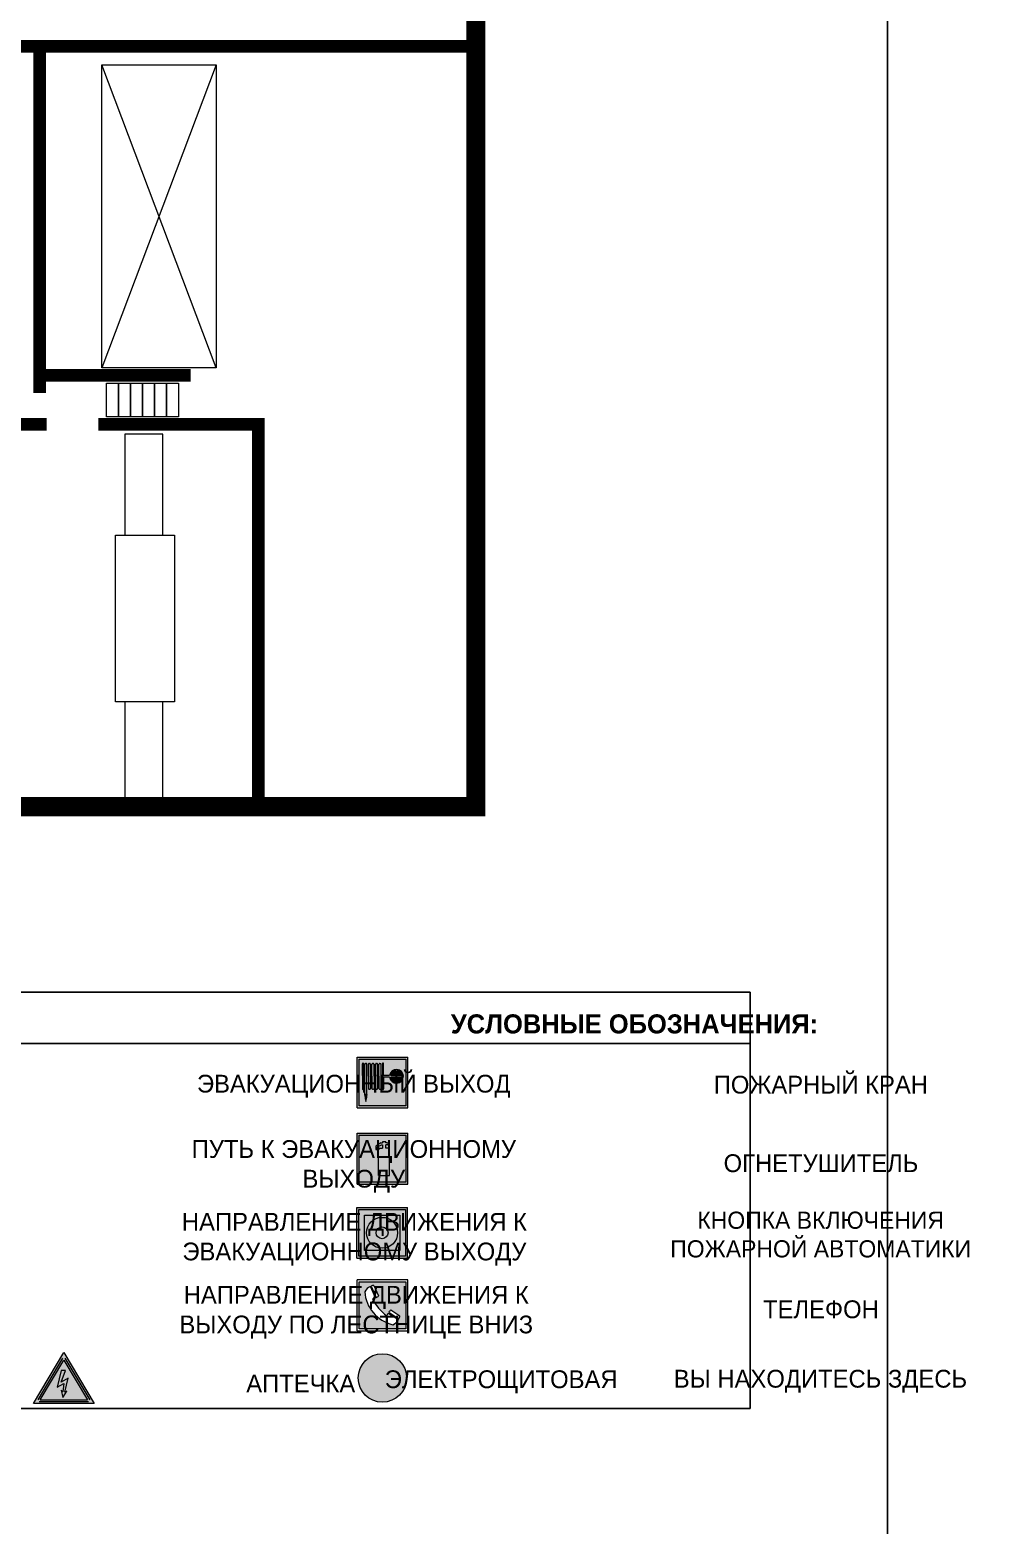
# Model space of a CAD drawing. Header units: millimetres. Extents: x 13810 to 67229, y 12374 to 21950.
# Drawn here: x 19524.8 to 19675.6, y 14159.1 to 14394.3 of the extents above; entities that cross this region are included whole.
import ezdxf

# ---------------------------------------------------------------- set-up
doc = ezdxf.new("R2010")
doc.units = ezdxf.units.MM
doc.styles.add('обычный', font='arial.ttf')

# ---------------------------------------------------------------- blocks, each defined once
blk = doc.blocks.new('A$C3E6D3DDE')
at = {"lineweight": 5}
h = blk.add_hatch(color=40, dxfattribs=at)
h.paths.add_polyline_path([(24.1, 1.45), (16.46, -11.35), (31.74, -11.35)])
h.paths.add_polyline_path([(24.09, -0.46), (30.03, -10.41), (18.14, -10.41)], flags=16)
h.paths.add_polyline_path([(24.54, -3.08), (23.41, -6.02), (25.13, -5.01), (24.33, -8.5), (24.82, -8.27), (23.79, -9.86), (23.4, -8.04), (23.8, -8.43), (24.04, -6.29), (22.39, -7.25), (23.44, -3.08)], flags=0)
h = blk.add_hatch(color=256, dxfattribs=at)
h.paths.add_polyline_path([(24.37, 0.03, 0.567511), (23.82, 0.03), (17.59, -10.4, 0.582454), (17.86, -10.88), (30.32, -10.88, 0.582149), (30.6, -10.4)])
h.paths.add_polyline_path([(24.09, -0.46), (18.14, -10.41), (30.03, -10.41)], flags=16)
h.paths.add_polyline_path([(24.54, -3.08), (23.41, -6.02), (25.13, -5.01), (24.33, -8.5), (24.82, -8.27), (23.79, -9.86), (23.4, -8.04), (23.8, -8.43), (24.04, -6.29), (22.39, -7.25), (23.44, -3.08)], flags=0)
h = blk.add_hatch(color=40, dxfattribs=at)
h.paths.add_polyline_path([(24.09, -0.46), (18.14, -10.41), (30.03, -10.41)])
h.paths.add_polyline_path([(24.82, -8.27), (23.79, -9.86), (23.4, -8.04), (23.8, -8.43), (24.04, -6.29), (22.39, -7.25), (23.44, -3.08), (24.54, -3.08), (23.41, -6.02), (25.13, -5.01), (24.33, -8.5)], flags=16)
at = {"color": 40, "lineweight": 5}
for p, q in [((16.46, -11.35), (24.1, 1.45)), ((24.1, 1.45), (31.74, -11.35))]:
    blk.add_line(p, q, dxfattribs=at)
at = {"lineweight": 5}
for p, q in [((17.59, -10.4), (23.82, 0.03)), ((24.37, 0.03), (30.6, -10.4)), ((18.14, -10.41), (24.09, -0.46)), ((23.44, -3.08), (22.39, -7.25)), ((23.41, -6.02), (24.54, -3.08)), ((24.54, -3.08), (23.44, -3.08)), ((24.09, -0.46), (30.03, -10.41)), ((22.39, -7.25), (24.04, -6.29)), ((25.13, -5.01), (23.41, -6.02)), ((24.04, -6.29), (23.8, -8.43)), ((24.33, -8.5), (25.13, -5.01)), ((17.86, -10.88), (30.32, -10.88)), ((18.14, -10.41), (30.03, -10.41)), ((23.8, -8.43), (23.4, -8.04)), ((23.4, -8.04), (23.79, -9.86)), ((23.79, -9.86), (24.82, -8.27)), ((24.82, -8.27), (24.33, -8.5))]:
    blk.add_line(p, q, dxfattribs=at)
at = {"color": 50, "lineweight": 5}
blk.add_line((31.74, -11.35), (16.46, -11.35), dxfattribs=at)
blk = doc.blocks.new('A$C37112FD5')
at = {"true_color": 0xf5f5ff}
h = blk.add_hatch(color=7, dxfattribs=at)
h.dxf.hatch_style = 1
h.paths.add_polyline_path([(12.8, -7.4), (0, -7.4), (0, -20.2), (12.8, -20.2)])
h.paths.add_polyline_path([(12.29, -7.91), (12.29, -19.69), (0.51, -19.69), (0.51, -7.91)], flags=16)
h.paths.add_polyline_path([(4.98, -9.04, -0.42597), (5.17, -9.22), (5.17, -12.25), (5.17, -15.29, -0.432244), (4.98, -15.47), (4.83, -15.47, -0.42597), (4.64, -15.29), (4.64, -12.25), (4.64, -9.22, -0.432244), (4.83, -9.04)], flags=0)
h.paths.add_polyline_path([(4.28, -9.22), (4.28, -12.25), (4.28, -15.29, -0.432244), (4.09, -15.47), (3.94, -15.47, -0.42597), (3.75, -15.29), (3.75, -12.25), (3.75, -9.22, -0.432244), (3.94, -9.04), (4.09, -9.04, -0.42597)], flags=0)
h.paths.add_polyline_path([(5.72, -9.04), (5.87, -9.04, -0.42597), (6.06, -9.22), (6.06, -12.25), (6.06, -15.29, -0.432244), (5.87, -15.47), (5.72, -15.47, -0.42597), (5.53, -15.29), (5.53, -12.25), (5.53, -9.22, -0.432244)], flags=0)
h.paths.add_polyline_path([(6.42, -8.9), (6.5, -8.9, -0.42597), (6.69, -9.08), (6.69, -12.03), (8.21, -12.03, -15.824349), (8.21, -12.47), (6.69, -12.47), (6.69, -15.42, -0.432244), (6.5, -15.6), (6.42, -15.6)], flags=0)
h.paths.add_polyline_path([(3.39, -9.22), (3.39, -12.25), (3.39, -15.29, -0.432244), (3.2, -15.47), (3.05, -15.47, -0.42597), (2.85, -15.29), (2.85, -12.25), (2.85, -9.22, -0.432244), (3.05, -9.04), (3.2, -9.04, -0.42597)], flags=0)
h.paths.add_polyline_path([(2.5, -9.22), (2.5, -16.71), (1.96, -16.71), (1.96, -9.22, -0.432244), (2.15, -9.04), (2.31, -9.04, -0.42597)], flags=0)
h.paths.add_polyline_path([(1.61, -8.9), (1.61, -15.6), (1.57, -15.6, -0.42597), (1.37, -15.42), (1.37, -12.03), (1.37, -9.09, -0.432244), (1.57, -8.9)], flags=0)
h.paths.add_polyline_path([(9.76, -10.81), (9.76, -12.03), (8.49, -12.03, -0.336371)], flags=0)
h.paths.add_polyline_path([(8.49, -12.47), (9.76, -12.47), (9.76, -13.7, -0.336371)], flags=0)
h.paths.add_polyline_path([(10.11, -10.81, -0.336371), (11.38, -12.03), (10.11, -12.03)], flags=0)
h.paths.add_polyline_path([(10.11, -12.47), (11.38, -12.47, -0.336371), (10.11, -13.7)], flags=0)
h.paths.add_polyline_path([(2.5, -16.84), (2.5, -17.05), (1.97, -17.05), (1.97, -16.84)], flags=0)
h.paths.add_polyline_path([(2.5, -17.24, -0.033778), (2.24, -18.6, -0.033778), (1.97, -17.24)], flags=0)
h = blk.add_hatch(color=242)
h.dxf.hatch_style = 1
h.paths.add_polyline_path([(12.29, -7.91), (0.51, -7.91), (0.51, -19.69), (12.29, -19.69)])
h.paths.add_polyline_path([(6.42, -15.6), (6.42, -8.9), (6.5, -8.9, -0.42597), (6.69, -9.08), (6.69, -12.03), (8.21, -12.03, -15.824349), (8.21, -12.47), (6.69, -12.47), (6.69, -15.42, -0.432244), (6.5, -15.6)], flags=16)
h.paths.add_polyline_path([(5.87, -15.47), (5.72, -15.47, -0.42597), (5.53, -15.29), (5.53, -12.25), (5.53, -9.22, -0.432244), (5.72, -9.04), (5.87, -9.04, -0.42597), (6.06, -9.22), (6.06, -12.25), (6.06, -15.29, -0.432244)], flags=16)
h.paths.add_polyline_path([(4.98, -15.47), (4.83, -15.47, -0.42597), (4.64, -15.29), (4.64, -12.25), (4.64, -9.22, -0.432244), (4.83, -9.04), (4.98, -9.04, -0.42597), (5.17, -9.22), (5.17, -12.25), (5.17, -15.29, -0.432244)], flags=16)
h.paths.add_polyline_path([(4.09, -15.47), (3.94, -15.47, -0.42597), (3.75, -15.29), (3.75, -12.25), (3.75, -9.22, -0.432244), (3.94, -9.04), (4.09, -9.04, -0.42597), (4.28, -9.22), (4.28, -12.25), (4.28, -15.29, -0.432244)], flags=16)
h.paths.add_polyline_path([(3.2, -15.47), (3.05, -15.47, -0.42597), (2.85, -15.29), (2.85, -12.25), (2.85, -9.22, -0.432244), (3.05, -9.04), (3.2, -9.04, -0.42597), (3.39, -9.22), (3.39, -12.25), (3.39, -15.29, -0.432244)], flags=16)
h.paths.add_polyline_path([(2.5, -17.05), (1.97, -17.05), (1.97, -16.84), (2.5, -16.84)], flags=16)
h.paths.add_polyline_path([(2.5, -17.24, -0.033778), (2.24, -18.6, -0.033778), (1.97, -17.24)], flags=16)
h.paths.add_polyline_path([(2.5, -16.71), (1.96, -16.71), (1.96, -9.22, -0.432244), (2.15, -9.04), (2.31, -9.04, -0.42597), (2.5, -9.22)], flags=16)
h.paths.add_polyline_path([(1.61, -15.6), (1.57, -15.6, -0.42597), (1.37, -15.42), (1.37, -12.03), (1.37, -9.09, -0.432244), (1.57, -8.9), (1.61, -8.9)], flags=16)
h.paths.add_polyline_path([(8.49, -12.47), (9.76, -12.47), (9.76, -13.7, -0.336371)], flags=0)
h.paths.add_polyline_path([(10.11, -13.7), (10.11, -12.47), (11.38, -12.47, -0.336371)], flags=0)
h.paths.add_polyline_path([(8.49, -12.03, -0.336371), (9.76, -10.81), (9.76, -12.03)], flags=0)
h.paths.add_polyline_path([(10.11, -12.03), (10.11, -10.81, -0.336371), (11.38, -12.03)], flags=0)
h = blk.add_hatch(color=7, dxfattribs=at)
h.dxf.hatch_style = 1
h.paths.add_polyline_path([(1.61, -8.9), (1.57, -8.9, 0.432244), (1.37, -9.09), (1.37, -12.03), (1.37, -15.42, 0.42597), (1.57, -15.6), (1.61, -15.6)])
h.paths.add_polyline_path([(2.5, -9.22, 0.42597), (2.31, -9.04), (2.15, -9.04, 0.432244), (1.96, -9.22), (1.96, -16.71), (2.5, -16.71)])
h.paths.add_polyline_path([(2.5, -16.84), (1.97, -16.84), (1.97, -17.05), (2.5, -17.05)])
h.paths.add_polyline_path([(2.5, -17.24), (1.97, -17.24, 0.033778), (2.24, -18.6, 0.033778)])
h.paths.add_polyline_path([(3.39, -12.25), (3.39, -9.22, 0.42597), (3.2, -9.04), (3.05, -9.04, 0.432244), (2.85, -9.22), (2.85, -12.25), (2.85, -15.29, 0.42597), (3.05, -15.47), (3.2, -15.47, 0.432244), (3.39, -15.29)])
h.paths.add_polyline_path([(4.28, -12.25), (4.28, -9.22, 0.42597), (4.09, -9.04), (3.94, -9.04, 0.432244), (3.75, -9.22), (3.75, -12.25), (3.75, -15.29, 0.42597), (3.94, -15.47), (4.09, -15.47, 0.432244), (4.28, -15.29)])
h.paths.add_polyline_path([(5.17, -12.25), (5.17, -9.22, 0.42597), (4.98, -9.04), (4.83, -9.04, 0.432244), (4.64, -9.22), (4.64, -12.25), (4.64, -15.29, 0.42597), (4.83, -15.47), (4.98, -15.47, 0.432244), (5.17, -15.29)])
h.paths.add_polyline_path([(6.06, -12.25), (6.06, -9.22, 0.42597), (5.87, -9.04), (5.72, -9.04, 0.432244), (5.53, -9.22), (5.53, -12.25), (5.53, -15.29, 0.42597), (5.72, -15.47), (5.87, -15.47, 0.432244), (6.06, -15.29)])
h.paths.add_polyline_path([(6.69, -12.47), (8.21, -12.47, 15.824349), (8.21, -12.03), (6.69, -12.03), (6.69, -9.08, 0.42597), (6.5, -8.9), (6.42, -8.9), (6.42, -15.6), (6.5, -15.6, 0.432244), (6.69, -15.42)])
h.paths.add_polyline_path([(8.49, -12.47), (9.76, -12.47), (9.76, -13.7, -0.336371)], flags=16)
h.paths.add_polyline_path([(8.49, -12.03, -0.336371), (9.76, -10.81), (9.76, -12.03)], flags=16)
h.paths.add_polyline_path([(10.11, -12.47), (11.38, -12.47, -0.336371), (10.11, -13.7)], flags=16)
h.paths.add_polyline_path([(10.11, -12.03), (10.11, -10.81, -0.336371), (11.38, -12.03)], flags=16)
h = blk.add_hatch(color=242)
h.dxf.hatch_style = 1
h.paths.add_polyline_path([(9.76, -10.81, 0.336371), (8.49, -12.03), (9.76, -12.03)])
h.paths.add_polyline_path([(10.11, -10.81), (10.11, -12.03), (11.38, -12.03, 0.336371)])
h.paths.add_polyline_path([(11.38, -12.47), (10.11, -12.47), (10.11, -13.7, 0.336371)])
h.paths.add_polyline_path([(9.76, -12.47), (8.49, -12.47, 0.336371), (9.76, -13.7)])
at = {"color": 242, "lineweight": 5}
for p, q in [((0, -20.2), (0, -7.4)), ((0, -7.4), (12.8, -7.4)), ((12.8, -20.2), (12.8, -7.4)), ((1.37, -12.03), (1.37, -9.08)), ((1.57, -8.9), (1.61, -8.9)), ((1.61, -8.9), (1.61, -15.6)), ((1.96, -16.71), (1.96, -9.22)), ((2.15, -9.04), (2.31, -9.04)), ((2.5, -16.71), (2.5, -9.22)), ((2.85, -12.25), (2.85, -9.22)), ((3.05, -9.04), (3.2, -9.04)), ((3.39, -12.25), (3.39, -9.22)), ((3.75, -12.25), (3.75, -9.22)), ((3.94, -9.04), (4.09, -9.04)), ((4.28, -12.25), (4.28, -9.22)), ((4.64, -12.25), (4.64, -9.22)), ((4.83, -9.04), (4.98, -9.04)), ((5.17, -12.25), (5.17, -9.22)), ((5.53, -12.25), (5.53, -9.22)), ((5.72, -9.04), (5.87, -9.04)), ((6.06, -12.25), (6.06, -9.22)), ((6.42, -8.9), (6.42, -15.6)), ((6.5, -8.9), (6.42, -8.9)), ((6.69, -12.03), (6.69, -9.08)), ((9.76, -10.81), (9.76, -12.03)), ((10.11, -10.81), (10.11, -12.03)), ((1.37, -12.03), (1.37, -15.42)), ((2.85, -12.25), (2.85, -15.29)), ((3.39, -12.25), (3.39, -15.29)), ((3.75, -12.25), (3.75, -15.29)), ((4.28, -12.25), (4.28, -15.29)), ((4.64, -12.25), (4.64, -15.29)), ((5.17, -12.25), (5.17, -15.29)), ((5.53, -12.25), (5.53, -15.29)), ((6.06, -12.25), (6.06, -15.29)), ((8.21, -12.03), (6.69, -12.03)), ((8.21, -12.47), (6.69, -12.47)), ((6.69, -12.47), (6.69, -15.42)), ((9.76, -12.03), (8.49, -12.03)), ((9.76, -12.47), (8.49, -12.47)), ((9.76, -12.47), (9.76, -13.7)), ((11.38, -12.03), (10.11, -12.03)), ((11.38, -12.47), (10.11, -12.47)), ((10.11, -12.47), (10.11, -13.7)), ((1.57, -15.6), (1.61, -15.6)), ((1.96, -16.71), (2.5, -16.71)), ((1.97, -16.84), (2.5, -16.84)), ((1.97, -17.05), (1.97, -16.84)), ((2.5, -17.05), (1.97, -17.05)), ((1.97, -17.24), (2.5, -17.24)), ((2.5, -16.84), (2.5, -17.05)), ((3.05, -15.47), (3.2, -15.47)), ((3.94, -15.47), (4.09, -15.47)), ((4.83, -15.47), (4.98, -15.47)), ((5.72, -15.47), (5.87, -15.47)), ((6.42, -15.6), (6.5, -15.6)), ((0, -20.2), (12.8, -20.2))]:
    blk.add_line(p, q, dxfattribs=at)
blk.add_lwpolyline([(0.51, -7.91), (12.29, -7.91), (12.29, -19.69), (0.51, -19.69)], close=True, dxfattribs=at)
for centre, radius, start, end in [((1.56, -9.09), 0.182, 87.1027, 180.6071), ((2.15, -9.22), 0.182, 87.1027, 180.6071), ((2.32, -9.22), 0.182, 359.3929, 92.8973), ((3.04, -9.22), 0.182, 87.1027, 180.6071), ((3.21, -9.22), 0.182, 359.3929, 92.8973), ((3.93, -9.22), 0.182, 87.1027, 180.6071), ((4.1, -9.22), 0.182, 359.3929, 92.8973), ((4.82, -9.22), 0.182, 87.1027, 180.6071), ((4.99, -9.22), 0.182, 359.3929, 92.8973), ((5.71, -9.22), 0.182, 87.1027, 180.6071), ((5.88, -9.22), 0.182, 359.3929, 92.8973), ((6.51, -9.09), 0.182, 359.3929, 92.8973), ((9.93, -12.25), 1.74, 187.2319, 172.7681), ((9.93, -12.25), 1.46, 96.9927, 171.3585), ((9.93, -12.25), 1.46, 8.6415, 83.0073), ((9.93, -12.25), 1.46, 188.6415, 263.0073), ((9.93, -12.25), 1.46, 276.9927, 351.3585), ((1.56, -15.42), 0.182, 179.3929, 272.8973), ((12.17, -15.98), 10.27, 187.041, 194.7793), ((-7.7, -15.98), 10.27, 345.2207, 352.959), ((3.04, -15.29), 0.182, 179.3929, 272.8973), ((3.21, -15.29), 0.182, 267.1027, 0.6071), ((3.93, -15.29), 0.182, 179.3929, 272.8973), ((4.1, -15.29), 0.182, 267.1027, 0.6071), ((4.82, -15.29), 0.182, 179.3929, 272.8973), ((4.99, -15.29), 0.182, 267.1027, 0.6071), ((5.71, -15.29), 0.182, 179.3929, 272.8973), ((5.88, -15.29), 0.182, 267.1027, 0.6071), ((6.51, -15.42), 0.182, 267.1027, 0.6071)]:
    blk.add_arc(centre, radius, start, end, dxfattribs=at)
blk = doc.blocks.new('A$C7B8C2D5B')
at = {"lineweight": 0}
h = blk.add_hatch(color=5, dxfattribs=at)
h.dxf.hatch_style = 1
h.paths.add_polyline_path([(1.4, -3.02, 1), (-2.11, -3.02, 1)])
at = {"color": 5, "lineweight": 0}
blk.add_circle((-0.36, -3.02), 1.75, dxfattribs=at)
blk = doc.blocks.new('A$C456E1F9C')
at = {"lineweight": 5}
h = blk.add_hatch(color=242, dxfattribs=at)
h.paths.add_polyline_path([(0.51, -1.47), (0.51, -13.26), (12.29, -13.26), (12.29, -1.47)])
h.paths.add_polyline_path([(5.42, -4.95, -0.254479), (4.78, -5.4), (3.52, -2.53, -0.209735), (4.23, -2.4)], flags=16)
h.paths.add_polyline_path([(8.53, -8.6), (10.87, -10.17), (10.54, -10.76), (8.03, -9.13, -0.192251)], flags=16)
h.paths.add_polyline_path([(4.61, -5.49, 0.005518), (3.87, -5.72, 0.128647), (7.49, -10.01, 0.00809), (7.83, -9.33), (10.47, -10.97, -0.16736), (8.99, -12.25, -0.327862), (1.95, -3.95, -0.166952), (3.36, -2.62)], flags=16)
at = {"color": 242, "lineweight": 5}
for p, q in [((0, -13.77), (0, -0.97)), ((12.8, -0.97), (0, -0.97)), ((4.61, -5.49), (3.36, -2.62)), ((3.52, -2.53), (4.78, -5.4)), ((4.23, -2.4), (5.42, -4.95)), ((12.8, -13.77), (12.8, -0.97)), ((7.83, -9.33), (10.47, -10.97)), ((8.03, -9.13), (10.54, -10.76)), ((10.81, -10.12), (8.53, -8.6)), ((10.54, -10.76), (10.8, -10.3)), ((10.8, -10.3), (10.81, -10.12)), ((0, -13.77), (12.8, -13.77))]:
    blk.add_line(p, q, dxfattribs=at)
blk.add_lwpolyline([(0.51, -1.47), (12.29, -1.47), (12.29, -13.26), (0.51, -13.26)], close=True, dxfattribs=at)
for centre, radius, start, end in [((4.59, -5.34), 2.99, 114.2845, 152.1974), ((4.02, -3.27), 0.891, 76.3284, 123.7092), ((11.12, -3.31), 9.19, 183.9915, 256.6009), ((14.98, -39.1), 35.17, 107.1487, 108.4135), ((13.86, -0.94), 11.08, 205.5536, 234.8762), ((4.68, -4.59), 0.824, 276.9621, 334.0723), ((-13.31, 0.8), 23.44, 332.5487, 334.4027), ((8.94, -9.5), 0.989, 114.4092, 157.9388), ((7.87, -9.46), 3, 291.9291, 329.9329)]:
    blk.add_arc(centre, radius, start, end, dxfattribs=at)
blk = doc.blocks.new('A$C54414219')
at = {"true_color": 0xffffff}
h = blk.add_hatch(color=7, dxfattribs=at)
h.paths.add_polyline_path([(2.39, -9.45), (2.39, -18.3), (11.23, -18.3), (11.23, -9.45)], flags=0)
h.paths.add_polyline_path([(10.71, -13.87, -1), (2.92, -13.87, -1)], flags=0)
h.paths.add_polyline_path([(8.3, -13.87, -1), (5.33, -13.87, -1)], flags=0)
h.paths.add_polyline_path([(0.41, -7.47), (0.41, -20.27), (13.21, -20.27), (13.21, -7.47)])
h.paths.add_polyline_path([(0.92, -19.77), (12.71, -19.77), (12.71, -7.98), (0.92, -7.98)], flags=16)
h.paths.add_polyline_path([(11.23, -9.45), (11.23, -18.3), (2.39, -18.3), (2.39, -9.45)], flags=0)
at = {"lineweight": 5}
h = blk.add_hatch(color=242, dxfattribs=at)
h.paths.add_polyline_path([(12.71, -7.98), (0.92, -7.98), (0.92, -19.77), (12.71, -19.77)])
h.paths.add_polyline_path([(11.23, -18.3), (2.39, -18.3), (2.39, -9.45), (11.23, -9.45)], flags=16)
h.paths.add_polyline_path([(10.71, -13.87, -1), (2.92, -13.87, -1)], flags=0)
h.paths.add_polyline_path([(8.3, -13.87, -1), (5.33, -13.87, -1)], flags=0)
at = {"true_color": 0xffffff}
h = blk.add_hatch(color=7, dxfattribs=at)
h.paths.add_polyline_path([(2.39, -9.45), (2.39, -18.3), (11.23, -18.3), (11.23, -9.45)])
h.paths.add_polyline_path([(10.71, -13.87, -1), (2.92, -13.87, -1)], flags=16)
h.paths.add_polyline_path([(8.3, -13.87, -1), (5.33, -13.87, -1)], flags=0)
at = {"lineweight": 5}
h = blk.add_hatch(color=242, dxfattribs=at)
h.paths.add_polyline_path([(2.92, -13.87, 1), (10.71, -13.87, 1)])
h.paths.add_polyline_path([(8.3, -13.87, -1), (5.33, -13.87, -1)], flags=16)
at = {"color": 242, "lineweight": 5}
for p, q in [((0.41, -20.27), (0.41, -7.47)), ((0.41, -7.47), (13.21, -7.47)), ((0.41, -7.47), (13.21, -7.47)), ((13.21, -20.27), (13.21, -7.47)), ((0.41, -20.27), (13.21, -20.27))]:
    blk.add_line(p, q, dxfattribs=at)
for points in [[(0.92, -7.98), (12.71, -7.98), (12.71, -19.77), (0.92, -19.77)], [(2.39, -9.45), (11.23, -9.45), (11.23, -18.3), (2.39, -18.3)]]:
    blk.add_lwpolyline(points, close=True, dxfattribs=at)
for radius in [3.89, 1.49]:
    blk.add_circle((6.81, -13.87), radius, dxfattribs=at)
blk = doc.blocks.new('A$C3AD82952')
at = {"true_color": 0xf5f5ff}
h = blk.add_hatch(color=7, dxfattribs=at)
h.dxf.hatch_style = 1
h.paths.add_polyline_path([(8.21, 8.73, 0.414214), (7.89, 9.05), (7.22, 9.05), (7.22, 9.92), (7.59, 9.92, 1), (7.57, 10.36), (7.22, 10.36), (7.22, 10.6), (6.43, 10.6), (6.43, 10.36), (6.01, 10.36), (4.74, 9.59), (4.74, 8.69), (4.98, 8.73), (4.98, 9.26), (6.12, 9.91), (6.43, 9.91), (6.43, 9.05), (5.76, 9.05, 0.414214), (5.44, 8.73), (5.44, 2.2), (8.21, 2.2)], flags=0)
h.paths.add_polyline_path([(12.8, 12.8), (0, 12.8), (0, 0), (12.8, 0)])
h.paths.add_polyline_path([(0.51, 12.29), (12.29, 12.29), (12.29, 0.51), (0.51, 0.51)], flags=16)
h.paths.add_polyline_path([(4.74, 9.59), (6.01, 10.36), (6.43, 10.36), (6.43, 10.6), (7.22, 10.6), (7.22, 10.36), (7.59, 10.36, -0.94586), (7.59, 9.92), (7.22, 9.92), (7.22, 9.05), (7.89, 9.05, -0.414214), (8.21, 8.73), (8.21, 2.2), (5.44, 2.2), (5.44, 8.73, -0.414214), (5.76, 9.05), (6.43, 9.05), (6.43, 9.91), (6.12, 9.91), (4.98, 9.26), (4.98, 8.73), (4.74, 8.69)], flags=0)
h = blk.add_hatch(color=242)
h.dxf.hatch_style = 1
h.paths.add_polyline_path([(12.29, 12.29), (0.51, 12.29), (0.51, 0.51), (12.29, 0.51)])
h.paths.add_polyline_path([(4.74, 8.69), (4.74, 9.59), (6.01, 10.36), (6.43, 10.36), (6.43, 10.6), (7.22, 10.6), (7.22, 10.36), (7.59, 10.36, -0.94586), (7.59, 9.92), (7.22, 9.92), (7.22, 9.05), (7.89, 9.05, -0.414214), (8.21, 8.73), (8.21, 2.2), (5.44, 2.2), (5.44, 8.73, -0.414214), (5.76, 9.05), (6.43, 9.05), (6.43, 9.91), (6.12, 9.91), (4.98, 9.26), (4.98, 8.73)], flags=16)
h = blk.add_hatch(color=7, dxfattribs=at)
h.dxf.hatch_style = 1
h.paths.add_polyline_path([(8.21, 8.73, 0.414214), (7.89, 9.05), (7.22, 9.05), (7.22, 9.92), (7.59, 9.92, 1), (7.57, 10.36), (7.22, 10.36), (7.22, 10.6), (6.43, 10.6), (6.43, 10.36), (6.01, 10.36), (4.74, 9.59), (4.74, 8.69), (4.98, 8.73), (4.98, 9.26), (6.12, 9.91), (6.43, 9.91), (6.43, 9.05), (5.76, 9.05, 0.414214), (5.44, 8.73), (5.44, 2.2), (8.21, 2.2)])
at = {"color": 242, "lineweight": 5}
for p, q in [((0, 0), (0, 12.8)), ((0, 12.8), (12.8, 12.8)), ((12.8, 0), (12.8, 12.8)), ((6.01, 10.36), (4.74, 9.59)), ((4.74, 9.59), (4.74, 8.69)), ((4.74, 8.69), (4.98, 8.73)), ((4.98, 9.26), (6.12, 9.91)), ((4.98, 8.73), (4.98, 9.26)), ((5.44, 2.2), (5.44, 8.73)), ((5.76, 9.05), (6.43, 9.05)), ((6.01, 10.36), (6.43, 10.36)), ((6.12, 9.91), (6.43, 9.91)), ((7.22, 10.6), (6.43, 10.6)), ((6.43, 10.6), (6.43, 10.36)), ((6.43, 9.91), (6.43, 9.05)), ((7.22, 10.36), (7.22, 10.6)), ((7.59, 10.36), (7.22, 10.36)), ((7.22, 9.05), (7.22, 9.92)), ((7.59, 9.92), (7.22, 9.92)), ((7.89, 9.05), (7.22, 9.05)), ((8.21, 2.2), (8.21, 8.73)), ((0, 0), (12.8, 0)), ((5.44, 2.2), (8.21, 2.2))]:
    blk.add_line(p, q, dxfattribs=at)
blk.add_lwpolyline([(0.51, 12.29), (12.29, 12.29), (12.29, 0.51), (0.51, 0.51)], close=True, dxfattribs=at)
for centre, radius, start, end in [((5.76, 8.73), 0.32, 90, 180), ((7.58, 10.14), 0.223, 273.1875, 86.8125), ((7.89, 8.73), 0.32, 0, 90)]:
    blk.add_arc(centre, radius, start, end, dxfattribs=at)

msp = doc.modelspace()

# ---------------------------------------------------------------- linework, layer by layer
at = {"color": 126, "lineweight": 0, "true_color": 0x008754}
for points in [[(19059.64, 14546.92), (19659.64, 14546.92), (19659.64, 14151.92), (19059.64, 14151.92)], [(19659.64, 14546.92), (20259.64, 14546.92), (20259.64, 14151.92), (19659.64, 14151.92)]]:
    msp.add_lwpolyline(points, close=True, dxfattribs=at)
at = {"lineweight": 0, "const_width": 3}
msp.add_lwpolyline([(19594.89, 14272.07), (19137.74, 14272.07), (19137.74, 14452.46), (19594.89, 14452.46)], close=True, dxfattribs=at)
at = {"lineweight": 0, "const_width": 2}
for points in [[(19594.89, 14391.67), (19227.28, 14391.67)], [(19526.29, 14391.67), (19526.29, 14339.91), (19550.02, 14339.91)], [(19526.29, 14339.91), (19526.29, 14337.15)], [(19527.38, 14332.2), (19474.42, 14332.2), (19474.42, 14282.96)], [(19560.68, 14272.07), (19560.68, 14332.2), (19535.53, 14332.2)]]:
    msp.add_lwpolyline(points, dxfattribs=at)
at = {"lineweight": 0}
for points in [[(19554.03, 14341.11), (19536.09, 14341.11), (19536.09, 14388.75), (19554.03, 14388.75)], [(19538.68, 14333.37), (19536.79, 14333.37), (19536.79, 14338.68), (19538.68, 14338.68)], [(19540.57, 14333.37), (19538.68, 14333.37), (19538.68, 14338.68), (19540.57, 14338.68)], [(19542.46, 14333.37), (19540.57, 14333.37), (19540.57, 14338.68), (19542.46, 14338.68)], [(19544.35, 14333.37), (19542.46, 14333.37), (19542.46, 14338.68), (19544.35, 14338.68)], [(19546.24, 14333.37), (19544.35, 14333.37), (19544.35, 14338.68), (19546.24, 14338.68)], [(19548.14, 14333.37), (19546.24, 14333.37), (19546.24, 14338.68), (19548.14, 14338.68)], [(19545.68, 14330.68), (19539.7, 14330.68), (19539.7, 14314.76), (19545.68, 14314.76)], [(19547.49, 14288.54), (19538.19, 14288.54), (19538.19, 14314.76), (19547.49, 14314.76)], [(19545.68, 14288.54), (19539.7, 14288.54), (19539.7, 14272.62), (19545.68, 14272.62)]]:
    msp.add_lwpolyline(points, close=True, dxfattribs=at)
for points in [[(19554.03, 14388.75), (19536.09, 14341.11)], [(19554.03, 14341.11), (19536.09, 14388.75)]]:
    msp.add_lwpolyline(points, dxfattribs=at)
for points in [[(19494.25, 14234.82), (19638.02, 14234.82), (19638.02, 14242.87), (19494.25, 14242.87)], [(19494.25, 14234.82), (19638.02, 14234.82), (19638.02, 14177.42), (19494.25, 14177.42)]]:
    msp.add_lwpolyline(points, close=True)

# ---------------------------------------------------------------- block references
for name, p, xscale, yscale, zscale in [('A$C37112FD5', (19576.2, 14237.31), 0.6249984004534781, 0.6249984004534781, 0.6249984004534781), ('A$C3AD82952', (19576.2, 14212.7), 0.625, 0.625, 0.625), ('A$C54414219', (19575.89, 14213.71), 0.625, 0.625, 0.625), ('A$C456E1F9C', (19576.2, 14198.24), 0.625, 0.625, 0.625), ('A$C3E6D3DDE', (19515.04, 14185.29), 0.625, 0.625, 0.625), ('A$C7B8C2D5B', (19580.98, 14188.78), 2.177419353276491, 2.177419353276491, 2.177419353276491)]:
    msp.add_blockref(name, p, dxfattribs=dict(xscale=xscale, yscale=yscale, zscale=zscale))

# ---------------------------------------------------------------- texts
at = {"lineweight": 0, "attachment_point": 5, "style": 'обычный'}
for s, insert, char_height, width in [('{\\fProxima Nova Rg|b1|i0|c204|p2;УСЛОВНЫЕ ОБОЗНАЧЕНИЯ:\\H1.1997x; }', (19619.84, 14237.88), 3, 175.1736), ('\\pi-8.4,l8.4,t8.4;{\\fProxima Nova Rg|b0|i0|c204|p2;ЭВАКУАЦИОННЫЙ ВЫХОД\\H1.6404x; }', (19575.69, 14228.09), 2.8, 126.6484), ('\\pi-8.4,l8.4,t8.4;{\\fProxima Nova Rg|b0|i0|c204|p2;ПОЖАРНЫЙ КРАН\\H1.6404x; }', (19649.15, 14228.32), 2.8, 126.6484), ('\\pi-8.4,l8.4,t8.4;{\\fProxima Nova Rg|b0|i0|c204|p2;ПУТЬ К ЭВАКУАЦИОННОМУ \\PВЫХОДУ }', (19575.7, 14215.48), 2.8, 126.6484), ('\\pi-8.4,l8.4,t8.4;{\\fProxima Nova Rg|b0|i0|c204|p2;ОГНЕТУШИТЕЛЬ\\H1.1997x; }', (19649.17, 14215.97), 2.8, 126.6484), ('\\pi-8.1,l8.1,t8.1;{\\fProxima Nova Rg|b0|i0|c204|p2;КНОПКА ВКЛЮЧЕНИЯ\\PПОЖАРНОЙ АВТОМАТИКИ}', (19649.12, 14204.75), 2.7, 126.6484), ('\\pi-8.4,l8.4,t8.4;{\\fProxima Nova Rg|b0|i0|c204|p2;НАПРАВЛЕНИЕ ДВИЖЕНИЯ К \\PЭВАКУАЦИОННОМУ ВЫХОДУ}', (19575.79, 14204.03), 2.8, 126.6484), ('\\pi-8.4,l8.4,t8.4;{\\fProxima Nova Rg|b0|i0|c204|p2;НАПРАВЛЕНИЕ ДВИЖЕНИЯ К \\PВЫХОДУ ПО ЛЕСТНИЦЕ ВНИЗ}', (19576.08, 14192.55), 2.8, 126.6484), ('\\pi-8.4,l8.4,t8.4;{\\fProxima Nova Rg|b0|i0|c204|p2;ТЕЛЕФОН\\H1.1997x; }', (19649.16, 14192.99), 2.8, 126.6484), ('\\pi-8.4,l8.4,t8.4;{\\fProxima Nova Rg|b0|i0|c204|p2;АПТЕЧКА\\H1.1667x; }', (19567.35, 14181.33), 2.8, 126.6484), ('\\pi-8.4,l8.4,t8.4;{\\fProxima Nova Rg|b0|i0|c204|p2;ЭЛЕКТРОЩИТОВАЯ\\H1.1997x; }', (19598.87, 14181.6), 2.8, 126.6484), ('\\pi-8.4,l8.4,t8.4;{\\fProxima Nova Rg|b0|i0|c204|p2;ВЫ НАХОДИТЕСЬ ЗДЕСЬ\\H1.1997x; }', (19649.09, 14181.68), 2.8, 126.6484)]:
    msp.add_mtext(s, dxfattribs=dict(at, insert=insert, char_height=char_height, width=width))

doc.saveas('drawing.dxf')
